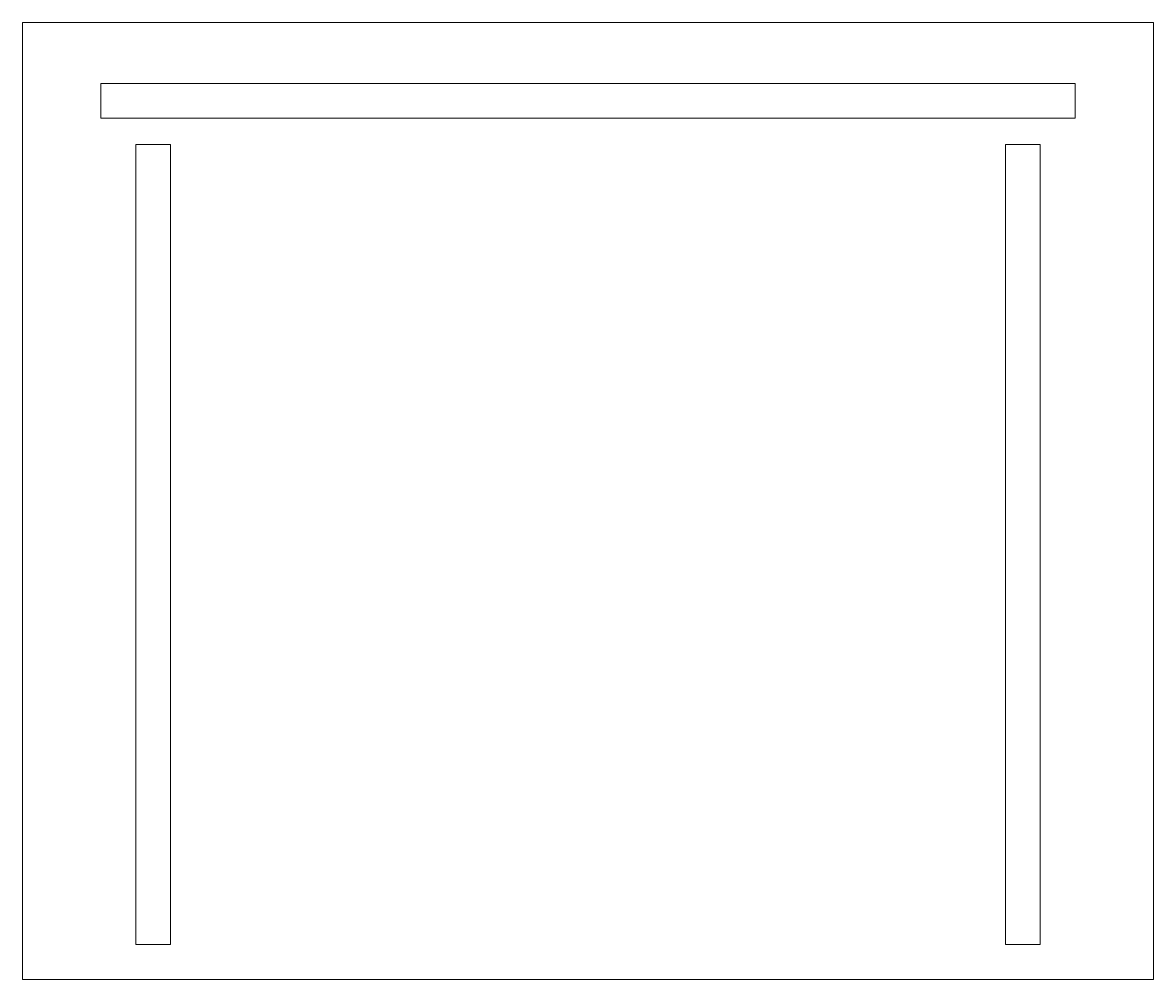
# Model space of a CAD drawing. Header units: centimetres. Extents: x -7.4 to 5.6, y -11.4 to -0.4.
import ezdxf

# ---------------------------------------------------------------- set-up
doc = ezdxf.new("R2010")
doc.units = ezdxf.units.CM
doc.header["$MEASUREMENT"] = 0
doc.layers.add('layer 1', color=7, linetype='Continuous')

msp = doc.modelspace()

# ---------------------------------------------------------------- linework, layer by layer
at = {"layer": 'layer 1', "color": 250, "lineweight": 20}
for points in [[(-7.36897, -11.36954), (5.63103, -11.36954), (5.63103, -0.36954), (-7.36897, -0.36954), (-7.36897, -11.36954)], [(-6.46897, -1.46954), (4.73103, -1.46954), (4.73103, -1.06954), (-6.46897, -1.06954), (-6.46897, -1.46954)], [(-6.06897, -10.96954), (-5.66897, -10.96954), (-5.66897, -1.76954), (-6.06897, -1.76954), (-6.06897, -10.96954)], [(3.93103, -10.96954), (4.33103, -10.96954), (4.33103, -1.76954), (3.93103, -1.76954), (3.93103, -10.96954)]]:
    msp.add_lwpolyline(points, close=True, dxfattribs=at)

doc.saveas('drawing.dxf')
